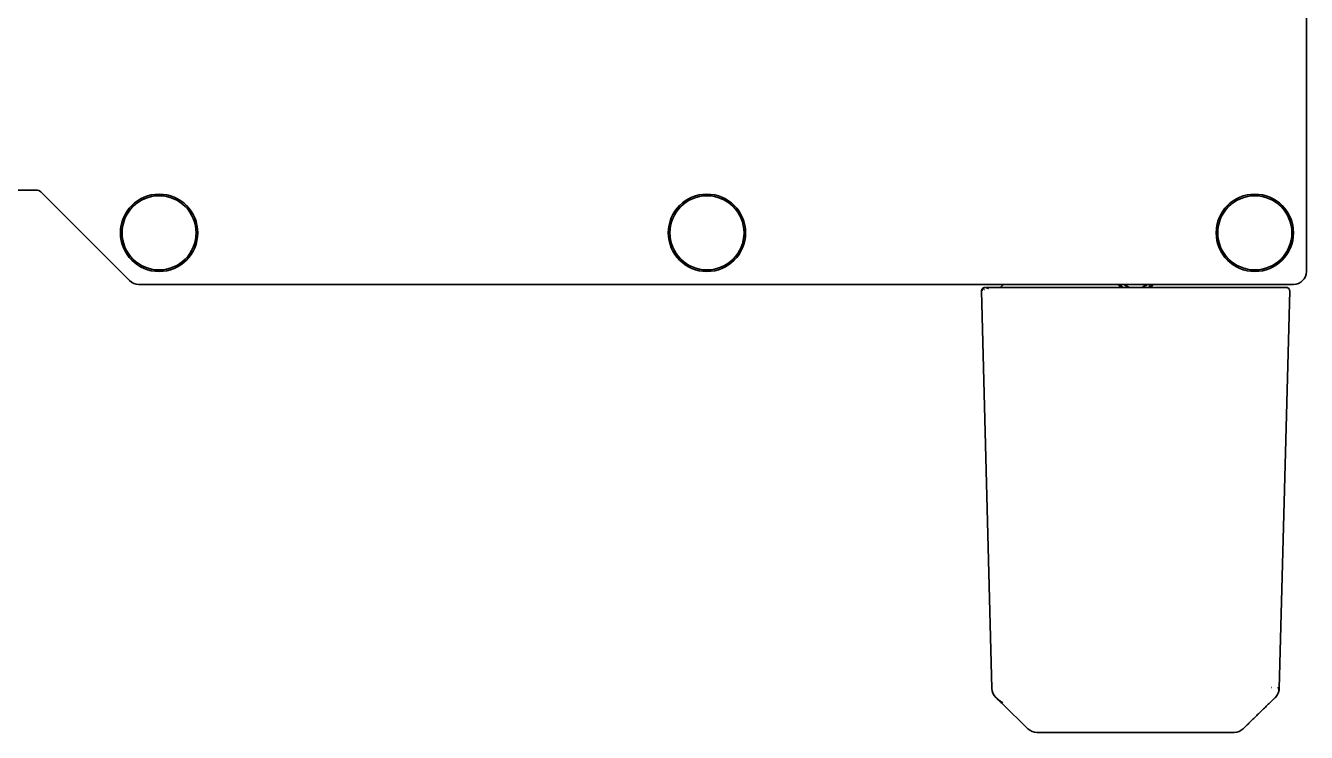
# Model space of a CAD drawing. Header units: inches. Extents: x 90 to 4161, y -506 to 3104.
# Drawn here: x 2801.2 to 2999.9, y 31.8 to 141.4 of the extents above; entities that cross this region are included whole.
import ezdxf

# ---------------------------------------------------------------- set-up
doc = ezdxf.new("R2010")
doc.units = ezdxf.units.IN
doc.layers.add('1', color=7, linetype='Continuous', true_color=0xffffff)

msp = doc.modelspace()

# ---------------------------------------------------------------- linework, layer by layer
at = {"layer": '1', "color": 7, "linetype": 'Continuous', "lineweight": 35}
for p, q in [((2999.89, 169.27), (2999.89, 103.27)), ((2802.84, 115.9), (2448.94, 115.9)), ((2817.31, 101.85), (2803.55, 115.61)), ((2997.89, 101.27), (2818.72, 101.27)), ((2951.1, 38.58), (2949.48, 100.25)), ((2952.89, 101.27), (2952.39, 100.77)), ((2975.57, 100.77), (2971.27, 100.77)), ((2993.96, 101.2), (2993.89, 101.27)), ((2997.3, 100.25), (2995.68, 38.58)), ((2956.69, 32.34), (2952.69, 36.24)), ((2958.09, 31.77), (2988.69, 31.77))]:
    msp.add_line(p, q, dxfattribs=at)
for centre, radius in [((2821.89, 109.27), 6), ((2906.89, 109.27), 6), ((2991.89, 109.27), 6), ((2821.89, 109.27), 5.75), ((2906.89, 109.27), 5.75), ((2991.89, 109.27), 5.75)]:
    msp.add_circle(centre, radius, dxfattribs=at)
for centre, radius, start, end in [((2802.84, 114.9), 1, 45, 90), ((2818.72, 103.27), 2, 225, 270), ((2997.89, 103.27), 2, 270, 0), ((2973.39, 103.77), 3.5, 225.5883, 234.7683), ((2973.39, 103.77), 3.1, 233.7558, 255.4121), ((2973.39, 103.77), 3.1, 284.5946, 306.2508), ((2973.39, 103.77), 3.5, 305.8627, 314.4183), ((2953.1, 38.63), 2, 181.5, 225.75), ((2958.09, 33.77), 2, 225.75, 270), ((2988.69, 33.77), 2, 270, 314.25)]:
    msp.add_arc(centre, radius, start, end, dxfattribs=at)
for points, knots in [([(2949.98, 100.77), (2949.93, 100.77), (2949.8, 100.75), (2949.62, 100.63), (2949.5, 100.44), (2949.48, 100.31), (2949.48, 100.25)], [0, 0, 0, 0, 0.236119, 0.494912, 0.753705, 1, 1, 1, 1]), ([(2949.74, 100.63), (2949.72, 100.6), (2949.67, 100.55), (2949.62, 100.46), (2949.59, 100.36), (2949.59, 100.3), (2949.59, 100.27)], [0, 0, 0, 0, 0.262567, 0.520289, 0.767104, 1, 1, 1, 1]), ([(2971.27, 100.77), (2971.25, 100.77), (2971.2, 100.77), (2971.13, 100.77), (2971.05, 100.77), (2970.98, 100.77), (2970.91, 100.77), (2970.84, 100.77), (2970.77, 100.77), (2970.7, 100.77), (2970.63, 100.77), (2970.56, 100.77), (2970.48, 100.77), (2970.41, 100.77), (2970.34, 100.77), (2970.27, 100.77), (2970.2, 100.77), (2970.13, 100.77), (2970.06, 100.77), (2969.99, 100.77), (2969.92, 100.77), (2969.85, 100.77), (2969.78, 100.77), (2969.71, 100.77), (2969.64, 100.77), (2969.56, 100.77), (2969.49, 100.77), (2969.42, 100.77), (2969.35, 100.77), (2969.28, 100.77), (2969.21, 100.77), (2969.14, 100.77), (2969.07, 100.77), (2969, 100.77), (2968.93, 100.77), (2968.86, 100.77), (2968.79, 100.77), (2968.72, 100.77), (2968.66, 100.77), (2968.59, 100.77), (2968.52, 100.77), (2968.45, 100.77), (2968.38, 100.77), (2968.31, 100.77), (2968.24, 100.77), (2968.17, 100.77), (2968.1, 100.77), (2968.03, 100.77), (2967.96, 100.77), (2967.89, 100.77), (2967.83, 100.77), (2967.76, 100.77), (2967.69, 100.77), (2967.62, 100.77), (2967.55, 100.77), (2967.48, 100.77), (2967.42, 100.77), (2967.35, 100.77), (2967.28, 100.77), (2967.21, 100.77), (2967.14, 100.77), (2967.08, 100.77), (2967.01, 100.77), (2966.94, 100.77), (2966.87, 100.77), (2966.81, 100.77), (2966.74, 100.77), (2966.67, 100.77), (2966.6, 100.77), (2966.54, 100.77), (2966.47, 100.77), (2966.4, 100.77), (2966.34, 100.77), (2966.27, 100.77), (2966.2, 100.77), (2966.14, 100.77), (2966.07, 100.77), (2966, 100.77), (2965.94, 100.77), (2965.87, 100.77), (2965.81, 100.77), (2965.74, 100.77), (2965.67, 100.77), (2965.61, 100.77), (2965.54, 100.77), (2965.48, 100.77), (2965.41, 100.77), (2965.35, 100.77), (2965.28, 100.77), (2965.22, 100.77), (2965.15, 100.77), (2965.09, 100.77), (2965.02, 100.77), (2964.96, 100.77), (2964.89, 100.77), (2964.83, 100.77), (2964.76, 100.77), (2964.7, 100.77), (2964.64, 100.77), (2964.57, 100.77), (2964.51, 100.77), (2964.44, 100.77), (2964.38, 100.77), (2964.32, 100.77), (2964.25, 100.77), (2964.19, 100.77), (2964.13, 100.77), (2964.06, 100.77), (2964, 100.77), (2963.94, 100.77), (2963.88, 100.77), (2963.81, 100.77), (2963.75, 100.77), (2963.69, 100.77), (2963.63, 100.77), (2963.56, 100.77), (2963.5, 100.77), (2963.44, 100.77), (2963.38, 100.77), (2963.32, 100.77), (2962.88, 100.77), (2962.13, 100.77), (2961.13, 100.77), (2960.28, 100.77), (2959.62, 100.77), (2959.1, 100.77), (2958.67, 100.77), (2958.24, 100.77), (2957.9, 100.77), (2957.61, 100.77), (2957.35, 100.77), (2957.03, 100.77), (2956.66, 100.77), (2956.13, 100.77), (2955.5, 100.77), (2954.81, 100.77), (2954.16, 100.77), (2953.61, 100.77), (2953.14, 100.77), (2952.77, 100.77), (2952.45, 100.77), (2952.17, 100.77), (2951.95, 100.77), (2951.76, 100.77), (2951.59, 100.77), (2951.4, 100.77), (2951.17, 100.77), (2950.91, 100.77), (2950.63, 100.77), (2950.43, 100.77), (2950.29, 100.77), (2950.24, 100.77), (2950.22, 100.77)], [0, 0, 0, 0, 0.002347, 0.004693, 0.007038, 0.009381, 0.011723, 0.014063, 0.016402, 0.01874, 0.021076, 0.023412, 0.025745, 0.028078, 0.030409, 0.032738, 0.035066, 0.037393, 0.039719, 0.042043, 0.044366, 0.046688, 0.049008, 0.051327, 0.053644, 0.05596, 0.058275, 0.060589, 0.062901, 0.065212, 0.067521, 0.069829, 0.072136, 0.074441, 0.076745, 0.079048, 0.08135, 0.08365, 0.085948, 0.088246, 0.090542, 0.092836, 0.09513, 0.097422, 0.099713, 0.102002, 0.10429, 0.106577, 0.108862, 0.111146, 0.113428, 0.11571, 0.11799, 0.120268, 0.122546, 0.124821, 0.127096, 0.129369, 0.131641, 0.133912, 0.136181, 0.138449, 0.140715, 0.14298, 0.145244, 0.147507, 0.149768, 0.152027, 0.154286, 0.156543, 0.158798, 0.161052, 0.163305, 0.165556, 0.167806, 0.170055, 0.172302, 0.174547, 0.176791, 0.179034, 0.181275, 0.183515, 0.185753, 0.18799, 0.190226, 0.192459, 0.194692, 0.196923, 0.199152, 0.20138, 0.203606, 0.205831, 0.208054, 0.210276, 0.212496, 0.214714, 0.216932, 0.219147, 0.221361, 0.223573, 0.225784, 0.227993, 0.230201, 0.232407, 0.234611, 0.236814, 0.239015, 0.241215, 0.243413, 0.245609, 0.247804, 0.249997, 0.252188, 0.254378, 0.256566, 0.258752, 0.260937, 0.26312, 0.265302, 0.267481, 0.269659, 0.311569, 0.348589, 0.380775, 0.408204, 0.425656, 0.44314, 0.460639, 0.478136, 0.486406, 0.497547, 0.511552, 0.528413, 0.548118, 0.583862, 0.619099, 0.6539, 0.688239, 0.71524, 0.739877, 0.762145, 0.782048, 0.799599, 0.81481, 0.827686, 0.843851, 0.86575, 0.893412, 0.926891, 0.966204, 0.984323, 1, 1, 1, 1]), ([(2970.62, 101.27), (2970.7, 101.18), (2970.79, 101.09), (2970.98, 100.93), (2971.09, 100.84), (2971.19, 100.77)], [0, 0, 0, 0, 0.5, 0.5, 1, 1, 1, 1]), ([(2996.8, 100.77), (2996.8, 100.77), (2996.8, 100.77), (2996.8, 100.77), (2996.8, 100.77), (2996.8, 100.77), (2996.8, 100.77), (2996.79, 100.77), (2996.79, 100.77), (2996.79, 100.77), (2996.79, 100.77), (2996.79, 100.77), (2996.78, 100.77), (2996.78, 100.77), (2996.78, 100.77), (2996.78, 100.77), (2996.77, 100.77), (2996.77, 100.77), (2996.76, 100.77), (2996.76, 100.77), (2996.76, 100.77), (2996.75, 100.77), (2996.75, 100.77), (2996.74, 100.77), (2996.74, 100.77), (2996.73, 100.77), (2996.73, 100.77), (2996.72, 100.77), (2996.72, 100.77), (2996.71, 100.77), (2996.7, 100.77), (2996.7, 100.77), (2996.69, 100.77), (2996.68, 100.77), (2996.68, 100.77), (2996.67, 100.77), (2996.66, 100.77), (2996.66, 100.77), (2996.65, 100.77), (2996.64, 100.77), (2996.63, 100.77), (2996.63, 100.77), (2996.62, 100.77), (2996.61, 100.77), (2996.6, 100.77), (2996.59, 100.77), (2996.58, 100.77), (2996.58, 100.77), (2996.57, 100.77), (2996.56, 100.77), (2996.55, 100.77), (2996.54, 100.77), (2996.53, 100.77), (2996.52, 100.77), (2996.51, 100.77), (2996.5, 100.77), (2996.49, 100.77), (2996.48, 100.77), (2996.47, 100.77), (2996.46, 100.77), (2996.45, 100.77), (2996.44, 100.77), (2996.43, 100.77), (2996.42, 100.77), (2996.41, 100.77), (2996.4, 100.77), (2996.39, 100.77), (2996.38, 100.77), (2996.37, 100.77), (2996.36, 100.77), (2996.35, 100.77), (2996.34, 100.77), (2996.33, 100.77), (2996.31, 100.77), (2996.3, 100.77), (2996.29, 100.77), (2996.28, 100.77), (2996.27, 100.77), (2996.26, 100.77), (2996.25, 100.77), (2996.24, 100.77), (2996.22, 100.77), (2996.21, 100.77), (2996.2, 100.77), (2996.19, 100.77), (2996.18, 100.77), (2996.17, 100.77), (2996.15, 100.77), (2996.14, 100.77), (2996.13, 100.77), (2996.12, 100.77), (2996.11, 100.77), (2996.1, 100.77), (2996.08, 100.77), (2996.07, 100.77), (2996.06, 100.77), (2996.05, 100.77), (2996.04, 100.77), (2996.02, 100.77), (2996.01, 100.77), (2996, 100.77), (2995.99, 100.77), (2995.98, 100.77), (2995.96, 100.77), (2995.95, 100.77), (2995.94, 100.77), (2995.93, 100.77), (2995.92, 100.77), (2995.9, 100.77), (2995.89, 100.77), (2995.88, 100.77), (2995.87, 100.77), (2995.86, 100.77), (2995.85, 100.77), (2995.83, 100.77), (2995.82, 100.77), (2995.81, 100.77), (2995.8, 100.77), (2995.79, 100.77), (2995.77, 100.77), (2995.76, 100.77), (2995.75, 100.77), (2995.74, 100.77), (2995.73, 100.77), (2995.72, 100.77), (2995.71, 100.77), (2995.69, 100.77), (2995.68, 100.77), (2995.67, 100.77), (2995.66, 100.77), (2995.65, 100.77), (2995.64, 100.77), (2995.63, 100.77), (2995.61, 100.77), (2995.6, 100.77), (2995.59, 100.77), (2995.58, 100.77), (2995.57, 100.77), (2995.56, 100.77), (2995.55, 100.77), (2995.54, 100.77), (2995.53, 100.77), (2995.52, 100.77), (2995.51, 100.77), (2995.5, 100.77), (2995.49, 100.77), (2995.47, 100.77), (2995.46, 100.77), (2995.45, 100.77), (2995.44, 100.77), (2995.43, 100.77), (2995.42, 100.77), (2995.41, 100.77), (2995.4, 100.77), (2995.39, 100.77), (2995.38, 100.77), (2995.37, 100.77), (2995.37, 100.77), (2995.36, 100.77), (2995.35, 100.77), (2995.34, 100.77), (2995.33, 100.77), (2995.32, 100.77), (2995.31, 100.77), (2995.3, 100.77), (2995.29, 100.77), (2995.28, 100.77), (2995.27, 100.77), (2995.26, 100.77), (2995.26, 100.77), (2995.25, 100.77), (2995.24, 100.77), (2995.23, 100.77), (2995.22, 100.77), (2995.21, 100.77), (2995.21, 100.77), (2995.2, 100.77), (2995.19, 100.77), (2995.08, 100.77), (2994.88, 100.77), (2994.56, 100.77), (2994.25, 100.77), (2993.96, 100.77), (2993.68, 100.77), (2993.43, 100.77), (2993.17, 100.77), (2992.91, 100.77), (2992.62, 100.77), (2992.34, 100.77), (2992.06, 100.77), (2991.79, 100.77), (2991.51, 100.77), (2991.25, 100.77), (2990.99, 100.77), (2990.74, 100.77), (2990.43, 100.77), (2990.06, 100.77), (2989.61, 100.77), (2989.15, 100.77), (2988.68, 100.77), (2988.2, 100.77), (2987.71, 100.77), (2987.26, 100.77), (2986.85, 100.77), (2986.47, 100.77), (2986.08, 100.77), (2985.68, 100.77), (2985.27, 100.77), (2984.85, 100.77), (2984.42, 100.77), (2983.97, 100.77), (2983.49, 100.77), (2982.93, 100.77), (2982.26, 100.77), (2981.48, 100.77), (2980.57, 100.77), (2979.9, 100.77), (2979.49, 100.77), (2979.39, 100.77), (2979.29, 100.77), (2979.19, 100.77), (2979.09, 100.77), (2978.99, 100.77), (2978.88, 100.77), (2978.78, 100.77), (2978.67, 100.77), (2978.57, 100.77), (2978.46, 100.77), (2978.35, 100.77), (2978.24, 100.77), (2978.13, 100.77), (2978.02, 100.77), (2977.91, 100.77), (2977.79, 100.77), (2977.68, 100.77), (2977.56, 100.77), (2977.44, 100.77), (2977.33, 100.77), (2977.21, 100.77), (2977.09, 100.77), (2976.97, 100.77), (2976.85, 100.77), (2976.72, 100.77), (2976.6, 100.77), (2976.47, 100.77), (2976.35, 100.77), (2976.22, 100.77), (2976.09, 100.77), (2975.97, 100.77), (2975.84, 100.77), (2975.71, 100.77), (2975.62, 100.77), (2975.57, 100.77)], [0, 0, 0, 0, 0.001622, 0.003844, 0.006058, 0.008261, 0.010456, 0.012641, 0.014817, 0.016984, 0.019141, 0.02129, 0.023428, 0.025558, 0.027678, 0.029789, 0.031891, 0.033984, 0.036067, 0.038141, 0.040206, 0.042261, 0.044308, 0.046345, 0.048372, 0.050391, 0.0524, 0.054401, 0.056392, 0.058373, 0.060346, 0.062309, 0.064263, 0.066208, 0.068144, 0.07007, 0.071988, 0.073896, 0.075795, 0.077684, 0.079565, 0.081436, 0.083298, 0.085151, 0.086995, 0.08883, 0.090655, 0.092472, 0.094279, 0.096077, 0.097866, 0.099645, 0.101416, 0.103177, 0.104929, 0.106672, 0.108406, 0.11013, 0.111846, 0.113552, 0.115249, 0.116937, 0.118616, 0.120286, 0.121946, 0.123597, 0.12524, 0.126873, 0.128497, 0.130111, 0.131717, 0.133313, 0.1349, 0.136478, 0.138047, 0.139607, 0.141157, 0.142699, 0.144231, 0.145754, 0.147267, 0.148772, 0.150267, 0.151753, 0.15323, 0.154698, 0.156156, 0.157606, 0.159046, 0.160476, 0.161898, 0.16331, 0.164714, 0.166107, 0.167492, 0.168868, 0.170234, 0.171591, 0.172939, 0.174277, 0.175607, 0.176927, 0.178238, 0.179539, 0.180832, 0.182115, 0.183389, 0.184653, 0.185909, 0.187155, 0.188392, 0.189619, 0.190838, 0.192047, 0.193247, 0.194438, 0.195619, 0.196791, 0.197954, 0.199108, 0.200252, 0.201388, 0.202514, 0.20363, 0.204738, 0.205836, 0.206925, 0.208005, 0.209075, 0.210136, 0.211188, 0.212231, 0.213264, 0.214288, 0.215303, 0.216309, 0.217305, 0.218293, 0.219271, 0.220239, 0.221199, 0.222149, 0.22309, 0.224021, 0.224944, 0.225857, 0.226761, 0.227656, 0.228541, 0.229417, 0.230284, 0.231142, 0.23199, 0.232829, 0.233659, 0.23448, 0.235292, 0.236094, 0.236887, 0.23767, 0.238445, 0.23921, 0.239966, 0.240713, 0.24145, 0.242179, 0.242898, 0.243608, 0.244308, 0.244999, 0.245682, 0.246354, 0.247018, 0.247672, 0.248318, 0.248953, 0.24958, 0.250198, 0.250806, 0.274781, 0.29681, 0.316894, 0.335046, 0.351294, 0.365654, 0.37813, 0.393231, 0.40783, 0.421914, 0.435474, 0.448501, 0.460989, 0.472932, 0.484328, 0.495175, 0.505471, 0.523644, 0.541747, 0.559807, 0.577845, 0.595872, 0.613893, 0.631917, 0.644922, 0.65816, 0.671621, 0.685295, 0.699171, 0.71325, 0.727538, 0.742037, 0.756755, 0.774661, 0.795881, 0.820426, 0.848316, 0.87958, 0.882537, 0.885522, 0.888536, 0.891579, 0.89465, 0.897749, 0.900877, 0.904033, 0.907218, 0.910431, 0.913673, 0.916943, 0.920242, 0.923569, 0.926925, 0.930309, 0.933722, 0.937162, 0.940632, 0.94413, 0.947656, 0.95121, 0.954793, 0.958405, 0.962045, 0.965713, 0.969409, 0.973134, 0.976887, 0.980668, 0.984478, 0.988316, 0.992183, 0.996077, 1, 1, 1, 1]), ([(2975.59, 100.77), (2975.7, 100.84), (2975.8, 100.93), (2975.99, 101.09), (2976.08, 101.18), (2976.16, 101.27)], [0, 0, 0, 0, 0.5, 0.5, 1, 1, 1, 1]), ([(2997.3, 100.25), (2997.3, 100.31), (2997.28, 100.44), (2997.17, 100.62), (2996.99, 100.75), (2996.86, 100.77), (2996.8, 100.77)], [0, 0, 0, 0, 0.240631, 0.493754, 0.746877, 1, 1, 1, 1]), ([(2994.49, 38.72), (2994.5, 38.72), (2994.5, 38.72), (2994.5, 38.72), (2994.51, 38.72), (2994.52, 38.72), (2994.52, 38.72), (2994.53, 38.72), (2994.54, 38.72), (2994.54, 38.72)], [0, 0, 0, 0, 0.064425, 0.161711, 0.291914, 0.455076, 0.651232, 0.858951, 1, 1, 1, 1]), ([(2995.08, 37.2), (2995.26, 37.38), (2995.56, 37.81), (2995.68, 38.32), (2995.68, 38.58)], [0, 0, 0, 0, 0.5, 1, 1, 1, 1]), ([(2952.69, 36.24), (2952.63, 36.3), (2952.53, 36.39), (2952.42, 36.5), (2952.33, 36.58), (2952.25, 36.66), (2952.15, 36.77), (2952.02, 36.88), (2951.9, 37.01), (2951.8, 37.11), (2951.72, 37.18), (2951.7, 37.2), (2951.7, 37.2)], [0, 0, 0, 0, 0.125, 0.1875, 0.25, 0.3125, 0.375, 0.5, 0.625, 0.75, 0.875, 1, 1, 1, 1]), ([(2951.81, 37.1), (2951.83, 37.07), (2951.9, 37.01), (2952.07, 36.86), (2952.35, 36.65), (2952.61, 36.46), (2952.78, 36.35)], [0, 0, 0, 0, 0.204935, 0.430755, 0.685988, 1, 1, 1, 1]), ([(2994.87, 37), (2994.87, 37), (2994.88, 37), (2994.88, 37.01), (2994.88, 37.01), (2994.89, 37.01), (2994.9, 37.02), (2994.91, 37.03), (2994.92, 37.04), (2994.93, 37.05)], [0, 0, 0, 0, 0.125, 0.125, 0.25, 0.25, 0.5, 0.5, 1, 1, 1, 1]), ([(2994.93, 37.05), (2994.95, 37.07), (2994.96, 37.09), (2995, 37.12), (2995.01, 37.13), (2995.03, 37.15), (2995.04, 37.16), (2995.05, 37.17), (2995.06, 37.17), (2995.07, 37.18), (2995.07, 37.19), (2995.08, 37.19), (2995.08, 37.2), (2995.08, 37.2), (2995.08, 37.2), (2995.08, 37.2), (2995.08, 37.2), (2995.08, 37.2)], [0, 0, 0, 0, 0.251095, 0.251095, 0.502189, 0.502189, 0.627737, 0.627737, 0.753284, 0.753284, 0.878831, 0.878831, 0.941605, 0.941605, 0.972992, 0.972992, 1, 1, 1, 1])]:
    msp.add_open_spline(points, degree=3, knots=knots, dxfattribs=at)
for points, degree in [([(2949.81, 100.74), (2949.61, 100.66), (2949.94, 100.47)], 2), ([(2950.55, 100.64), (2950.12, 100.78), (2950.11, 100.77)], 2), ([(2995.52, 37.83), (2995.71, 38.28), (2995.49, 38.78)], 2), ([(2994.87, 37), (2990.09, 32.34)], 1)]:
    msp.add_open_spline(points, degree=degree, dxfattribs=at)

doc.saveas('drawing.dxf')
